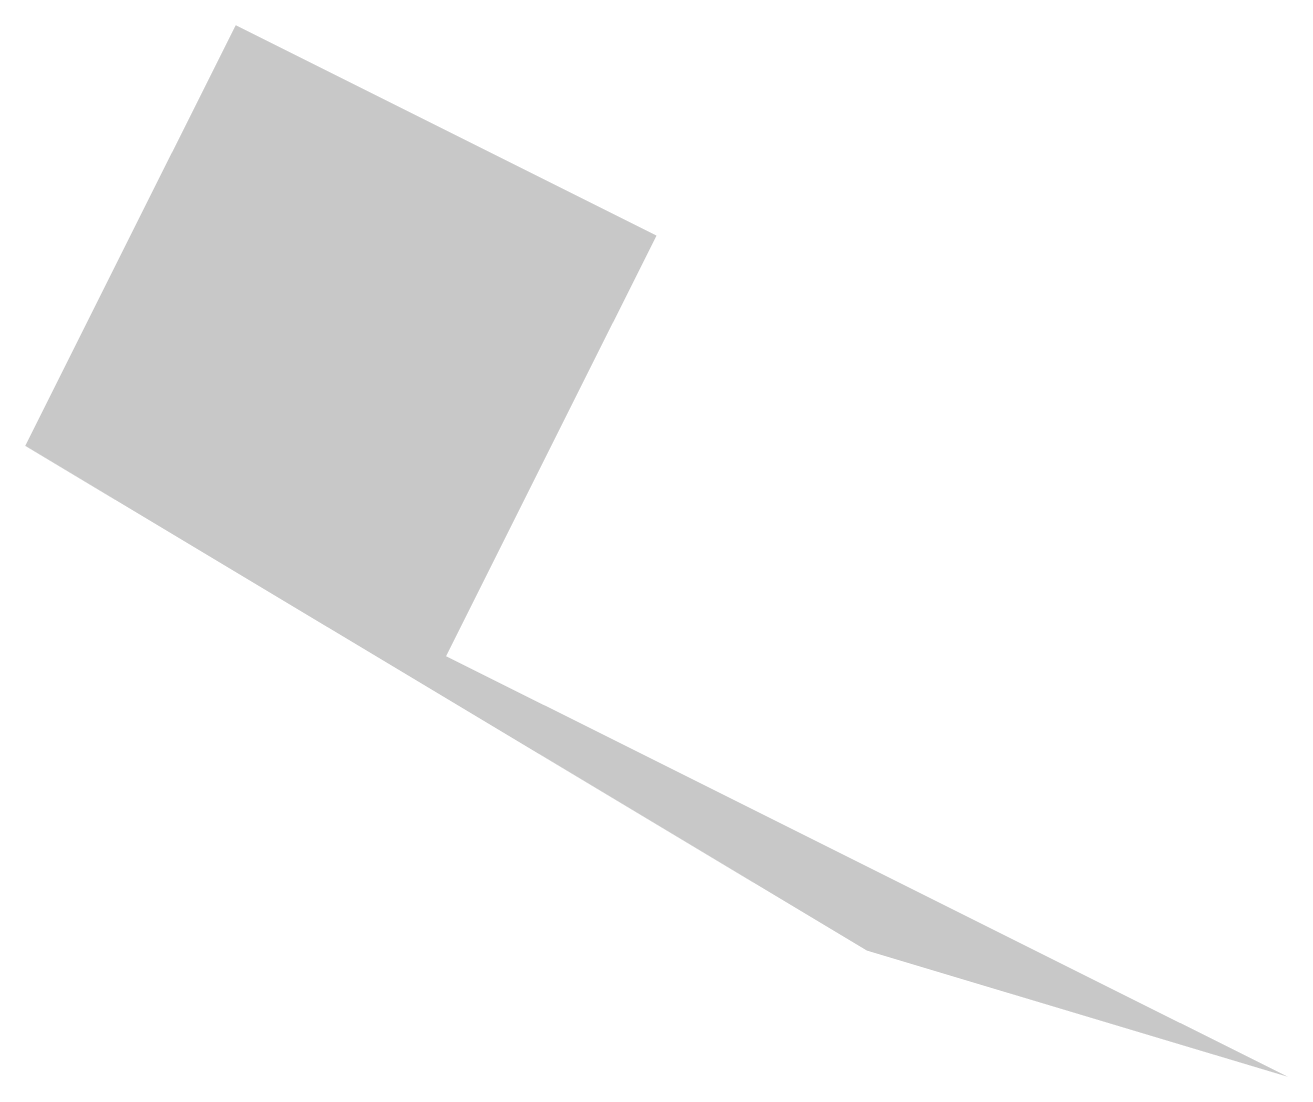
# Model space of a CAD drawing. Units: millimetres at full size, sheet at 1:100. Extents: x -15551 to 2816, y -6551 to 8755.
import ezdxf

# ---------------------------------------------------------------- set-up
doc = ezdxf.new("R2010")
doc.units = ezdxf.units.MM
doc.header["$LTSCALE"] = 100
doc.layers.add('0-0', color=7, linetype='Continuous')

msp = doc.modelspace()

# ---------------------------------------------------------------- linework, layer by layer
at = {"layer": '0-0'}
for points in [[(-6367.3, 5693.9), (-12489.8, 8755.1), (-15551, 2632.7)], [(-15551, 2632.7), (-9428.6, -428.6), (-6367.3, 5693.9)], [(-15551, 2632.7), (-3306.1, -4714.3), (2816.3, -6551)]]:
    msp.add_solid(points, dxfattribs=at)

doc.saveas('drawing.dxf')
